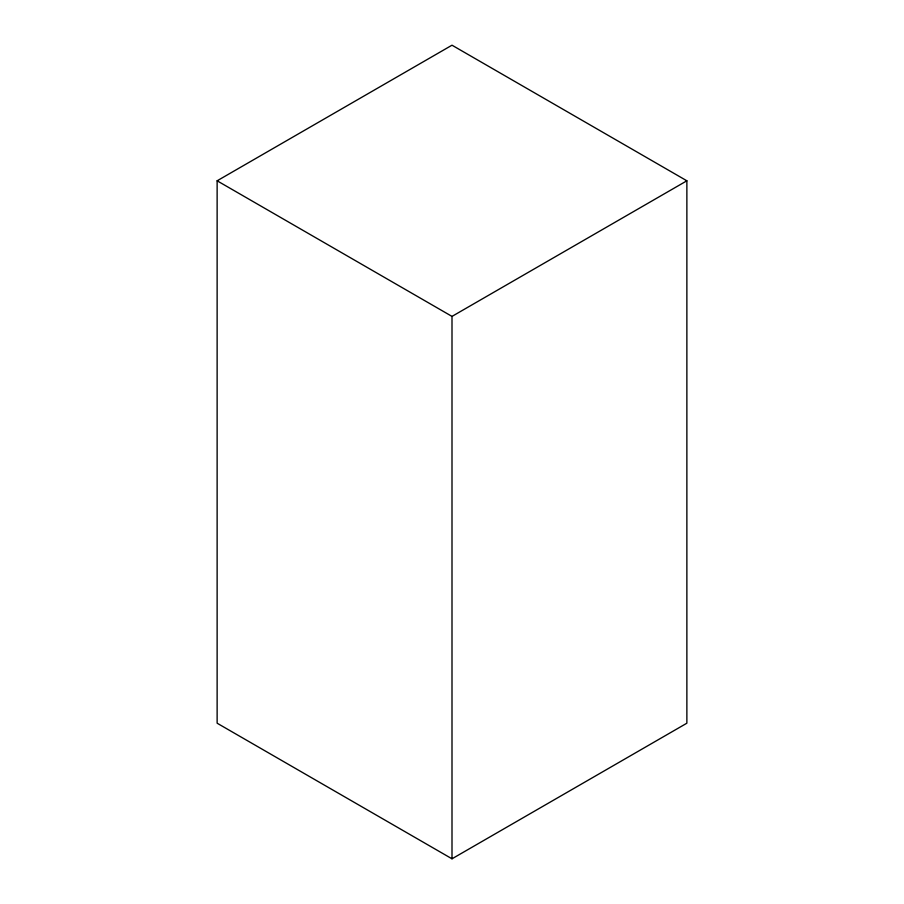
<?xml version="1.0" encoding="UTF-8"?>
<svg xmlns="http://www.w3.org/2000/svg" width="904" height="904" viewBox="0 0 904 904"><rect width="100%" height="100%" fill="white"/><g stroke="black" fill="none" stroke-linecap="round" stroke-linejoin="round"><path stroke-width="1.36" d="M217.129 180.8L452 45.2L686.87 180.8L686.87 723.2L452 858.8L217.129 723.2L217.129 180.8L452 316.4L686.87 180.8M452 316.4L452 858.8"/></g></svg>
